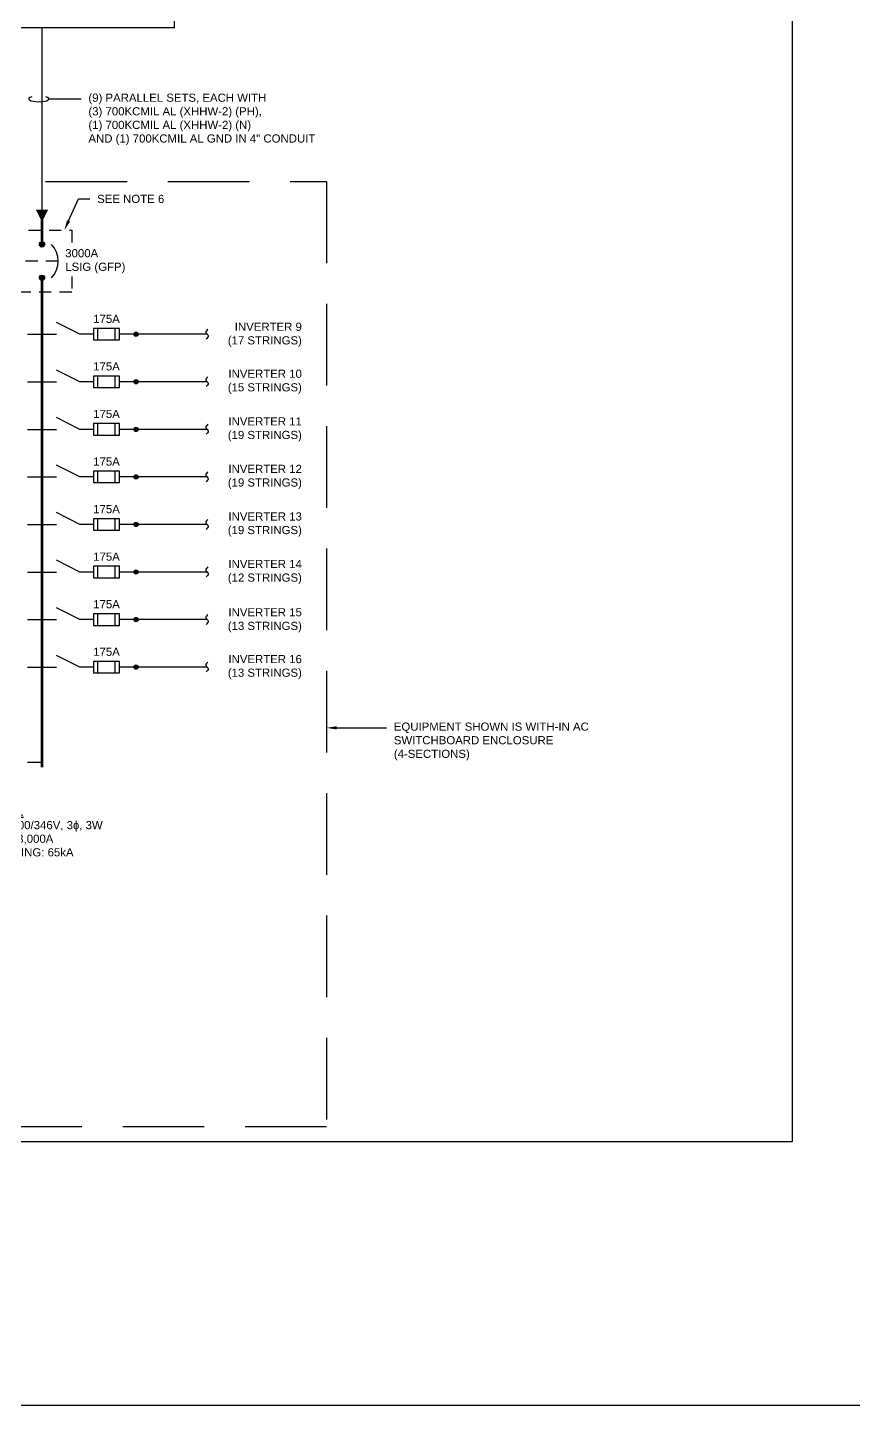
# Model space of a CAD drawing. Header units: feet. Extents: x 0 to 267, y -9 to 249.
# Drawn here: x 129.68 to 139.81, y 63.52 to 80.41 of the extents above; entities that cross this region are included whole.
import ezdxf
from ezdxf import colors
from ezdxf.entities.mleader import LeaderData, LeaderLine
from ezdxf.math import Vec2, Vec3

# ---------------------------------------------------------------- set-up
doc = ezdxf.new("R2010")
doc.units = ezdxf.units.FT
doc.header["$MEASUREMENT"] = 0
for name, pattern in [('DASHED2', [0.375, 0.25, -0.125]), ('DASHEDX2', [1.5, 1, -0.5]), ('PHANTOM2', [1.25, 0.625, -0.125, 0.125, -0.125, 0.125, -0.125])]:
    doc.linetypes.add(name, pattern=pattern)
for name, color, linetype in [('E-1LIN', 4, 'Continuous'), ('E-1LIN-EQPM-ENCL', 8, 'PHANTOM2'), ('E-1LIN-FUSE', 170, 'Continuous'), ('E-TEXT', 7, 'Continuous'), ('G-ANNO-TEXT', 1, 'Continuous')]:
    doc.layers.add(name, color=color, linetype=linetype)
doc.layers.add('G-NPLT', color=67, linetype='Continuous', plot=False)
doc.styles.add('NEI-A', font='arial.ttf')

# ---------------------------------------------------------------- blocks, each defined once
blk = doc.blocks.new('A$C4f8bfd34')
at = {"start_tangent": (-0.889861, -0.85957), "end_tangent": (-0.954311, -0.827045)}
blk.add_spline([(0.008, 0.062), (-0.017, 0.022), (0.014, -0.02), (-0.014, -0.06)], degree=3, dxfattribs=at)
blk = doc.blocks.new('Equipment Callout Arrowhead')
at = {"color": 0}
blk.add_ellipse((0, 0), major_axis=(0.99, 0), ratio=0.28679, start_param=-0.799881, end_param=3.941473, dxfattribs=at)

msp = doc.modelspace()

# ---------------------------------------------------------------- hatches: boundary and pattern name
at = {"layer": 'E-1LIN'}
h = msp.add_hatch(color=256, dxfattribs=at)
h.dxf.hatch_style = 1
edge = h.paths.add_edge_path()
edge.add_arc((129.861, 77.752), 0.0321, 0, 360)
h = msp.add_hatch(color=256, dxfattribs=at)
h.dxf.hatch_style = 1
edge = h.paths.add_edge_path()
edge.add_arc((129.861, 77.343), 0.0321, 0, 360)
h = msp.add_hatch(color=256, dxfattribs=at)
h.dxf.hatch_style = 1
h.paths.add_polyline_path([(131.014, 76.625, -1), (131.014, 76.677, -1)])
h = msp.add_hatch(color=256, dxfattribs=at)
h.dxf.hatch_style = 1
h.paths.add_polyline_path([(131.014, 76.041, -1), (131.014, 76.094, -1)])
h = msp.add_hatch(color=256, dxfattribs=at)
h.dxf.hatch_style = 1
h.paths.add_polyline_path([(131.014, 75.458, -1), (131.014, 75.511, -1)])
h = msp.add_hatch(color=256, dxfattribs=at)
h.dxf.hatch_style = 1
h.paths.add_polyline_path([(131.014, 74.875, -1), (131.014, 74.928, -1)])
h = msp.add_hatch(color=256, dxfattribs=at)
h.dxf.hatch_style = 1
h.paths.add_polyline_path([(131.014, 74.292, -1), (131.014, 74.344, -1)])
h = msp.add_hatch(color=256, dxfattribs=at)
h.dxf.hatch_style = 1
h.paths.add_polyline_path([(131.014, 73.709, -1), (131.014, 73.761, -1)])
h = msp.add_hatch(color=256, dxfattribs=at)
h.dxf.hatch_style = 1
h.paths.add_polyline_path([(131.014, 73.126, -1), (131.014, 73.178, -1)])
h = msp.add_hatch(color=256, dxfattribs=at)
h.dxf.hatch_style = 1
h.paths.add_polyline_path([(131.014, 72.542, -1), (131.014, 72.595, -1)])

# ---------------------------------------------------------------- linework, layer by layer
for p, q in [((131.886, 76.651), (130.81, 76.651)), ((131.886, 76.068), (130.81, 76.068)), ((131.886, 75.484), (130.81, 75.484)), ((131.886, 74.901), (130.81, 74.901)), ((131.886, 74.318), (130.81, 74.318)), ((131.886, 73.735), (130.81, 73.735)), ((131.886, 73.152), (130.81, 73.152)), ((131.886, 72.569), (130.81, 72.569))]:
    msp.add_line(p, q, dxfattribs=at)
msp.add_lwpolyline([(129.861, 80.411), (129.861, 78.177)], dxfattribs=at)
at = {"layer": 'E-1LIN', "transparency": 33554687}
msp.add_lwpolyline([(129.861, 78.177, 0.15, 0, 0), (129.861, 78.027, 0, 0, 0)], format="xyseb", dxfattribs=at)
at = {"layer": 'E-1LIN', "const_width": 0.0312, "flags": 128}
for points in [[(129.861, 77.752), (129.861, 78.177)], [(129.861, 77.343), (129.861, 71.342)]]:
    msp.add_lwpolyline(points, dxfattribs=at)
at = {"layer": 'E-1LIN', "flags": 128}
for points in [[(130.494, 76.651), (130.324, 76.651), (130.039, 76.795)], [(129.685, 76.65), (130.037, 76.65)], [(130.494, 76.068), (130.324, 76.068), (130.039, 76.212)], [(129.685, 76.067), (130.037, 76.067)], [(130.494, 75.484), (130.324, 75.484), (130.039, 75.629)], [(129.685, 75.484), (130.037, 75.484)], [(130.494, 74.901), (130.324, 74.901), (130.039, 75.046)], [(129.685, 74.901), (130.037, 74.901)], [(130.494, 74.318), (130.324, 74.318), (130.039, 74.463)], [(129.685, 74.318), (130.037, 74.318)], [(130.494, 73.735), (130.324, 73.735), (130.039, 73.879)], [(129.685, 73.735), (130.037, 73.735)], [(130.494, 73.152), (130.324, 73.152), (130.039, 73.296)], [(129.685, 73.151), (130.037, 73.151)], [(130.494, 72.569), (130.324, 72.569), (130.039, 72.713)], [(129.685, 72.568), (130.037, 72.568)], [(129.685, 71.402), (129.861, 71.402)]]:
    msp.add_lwpolyline(points, dxfattribs=at)
at = {"layer": 'E-1LIN'}
for centre, radius in [((129.861, 77.752), 0.0321), ((129.861, 77.343), 0.0321), ((131.014, 76.651), 0.0262), ((131.014, 76.068), 0.0262), ((131.014, 75.484), 0.0262), ((131.014, 74.901), 0.0262), ((131.014, 74.318), 0.0262), ((131.014, 73.735), 0.0262), ((131.014, 73.152), 0.0262), ((131.014, 72.569), 0.0262)]:
    msp.add_circle(centre, radius, dxfattribs=at)
msp.add_arc((129.768, 77.547), 0.293, 315.6684, 44.3338, dxfattribs=at)
at = {"layer": 'E-1LIN-EQPM-ENCL', "const_width": 0.0156}
msp.add_lwpolyline([(128.238, 84.167), (131.484, 84.167), (131.484, 80.411), (128.238, 80.411)], close=True, dxfattribs=at)
at = {"layer": 'E-1LIN-FUSE'}
for points in [[(130.81, 76.581), (130.81, 76.721), (130.494, 76.721), (130.494, 76.581)], [(130.81, 75.997), (130.81, 76.138), (130.494, 76.138), (130.494, 75.997)], [(130.81, 75.414), (130.81, 75.555), (130.494, 75.555), (130.494, 75.414)], [(130.81, 74.831), (130.81, 74.972), (130.494, 74.972), (130.494, 74.831)], [(130.81, 74.248), (130.81, 74.388), (130.494, 74.388), (130.494, 74.248)], [(130.81, 73.665), (130.81, 73.805), (130.494, 73.805), (130.494, 73.665)], [(130.81, 73.081), (130.81, 73.222), (130.494, 73.222), (130.494, 73.081)], [(130.81, 72.498), (130.81, 72.639), (130.494, 72.639), (130.494, 72.498)]]:
    msp.add_lwpolyline(points, close=True, dxfattribs=at)
for points in [[(130.547, 76.581), (130.547, 76.721)], [(130.758, 76.581), (130.758, 76.721)], [(130.547, 75.997), (130.547, 76.138)], [(130.758, 75.997), (130.758, 76.138)], [(130.547, 75.414), (130.547, 75.555)], [(130.758, 75.414), (130.758, 75.555)], [(130.547, 74.831), (130.547, 74.972)], [(130.758, 74.831), (130.758, 74.972)], [(130.547, 74.248), (130.547, 74.388)], [(130.758, 74.248), (130.758, 74.388)], [(130.547, 73.665), (130.547, 73.805)], [(130.758, 73.665), (130.758, 73.805)], [(130.547, 73.081), (130.547, 73.222)], [(130.758, 73.081), (130.758, 73.222)], [(130.547, 72.498), (130.547, 72.639)], [(130.758, 72.498), (130.758, 72.639)]]:
    msp.add_lwpolyline(points, dxfattribs=at)
at = {"layer": 'E-TEXT', "color": 252, "linetype": 'DASHED2', "ltscale": 0.6}
msp.add_line((130.06, 77.547), (129.447, 77.547), dxfattribs=at)
at = {"layer": 'E-TEXT'}
msp.add_lwpolyline([(177.224, 63.516), (17.542, 63.516), (17.542, 99.866)], dxfattribs=at)
at = {"layer": 'E-TEXT', "color": 252, "linetype": 'DASHEDX2'}
msp.add_lwpolyline([(122.405, 77.751), (122.405, 78.523), (133.35, 78.523), (133.35, 66.931), (122.405, 66.931), (122.405, 76.848)], dxfattribs=at)
at = {"layer": 'E-TEXT', "color": 252, "linetype": 'DASHED2', "ltscale": 0.6}
msp.add_lwpolyline([(130.225, 77.36), (130.225, 77.167), (129.447, 77.167), (129.447, 77.927), (130.225, 77.927), (130.225, 77.736)], dxfattribs=at)
at = {"layer": 'G-NPLT'}
msp.add_lwpolyline([(107.436, 89.201), (139.059, 89.201), (139.059, 66.748), (107.436, 66.748)], close=True, dxfattribs=at)

# ---------------------------------------------------------------- block references
at = {"layer": 'E-1LIN'}
for p in [(131.886, 76.651), (131.886, 76.068), (131.886, 75.484), (131.886, 74.901), (131.886, 74.318), (131.886, 73.735), (131.886, 73.152), (131.886, 72.569)]:
    msp.add_blockref('A$C4f8bfd34', p, dxfattribs=at)

# ---------------------------------------------------------------- texts
at = {"layer": 'G-ANNO-TEXT', "char_height": 0.1, "style": 'NEI-A'}
for s, insert, width, attachment_point in [('3000A\\PLSIG (GFP)', (130.146, 77.546), 0.85554, 4), ('175A', (130.652, 76.788), 0.31641, 8), ('175A', (130.652, 76.205), 0.31641, 8), ('175A', (130.652, 75.622), 0.31641, 8), ('175A', (130.652, 75.038), 0.31641, 8), ('175A', (130.652, 74.455), 0.31641, 8), ('175A', (130.652, 73.872), 0.31641, 8), ('175A', (130.652, 73.289), 0.31641, 8), ('175A', (130.652, 72.706), 0.31641, 8)]:
    msp.add_mtext(s, dxfattribs=dict(at, insert=insert, width=width, attachment_point=attachment_point))
for s, width, insert, attachment_point in [('\\pxqr;INVERTER 9\\P(17 STRINGS)', 0.99968, (133.047, 76.644), 6), ('\\pxqr;INVERTER 10\\P(15 STRINGS)', 0.99968, (133.047, 76.068), 6), ('\\pxqr;INVERTER 11\\P(19 STRINGS)', 0.99968, (133.047, 75.484), 6), ('\\pxqr;INVERTER 12\\P(19 STRINGS)', 0.99968, (133.047, 74.901), 6), ('\\pxqr;INVERTER 13\\P(19 STRINGS)', 1.0084, (133.047, 74.318), 6), ('\\pxqr;INVERTER 14\\P(12 STRINGS)', 0.99968, (133.047, 73.735), 6), ('\\pxqr;INVERTER 15\\P(13 STRINGS)', 0.99968, (133.047, 73.143), 6), ('\\pxqr;INVERTER 16\\P(13 STRINGS)', 0.99968, (133.047, 72.569), 6), ('{\\LAC SWITCHBOARD 1\\P}RATED VOLTAGE: 600/346V, 3ɸ, 3W\\PMAIN BUS RATING: 3,000A\\PINTERRUPTING RATING: 65kA', 2.94221, (128.238, 70.848), 1)]:
    msp.add_mtext_dynamic_manual_height_columns(s, width=width, gutter_width=0.469, heights=[0], dxfattribs=dict(at, insert=insert, attachment_point=attachment_point))

# ---------------------------------------------------------------- leaders
at = {"layer": 'G-ANNO-TEXT'}
ml = msp.add_multileader_mtext('Standard', dxfattribs=at)
ml.set_content('(9) PARALLEL SETS, EACH WITH\\P(3) 700KCMIL AL (XHHW-2) (PH),\\P(1) 700KCMIL AL (XHHW-2) (N)\\PAND (1) 700KCMIL AL GND IN 4" CONDUIT', color=256, style='NEI-A')
ml.set_leader_properties()
ml.set_arrow_properties(name='Equipment Callout Arrowhead')
ml.build(insert=Vec2(0, 0))
ml.multileader.update_dxf_attribs({"dogleg_length": 0.0625, "arrow_head_size": 0.125})
ctx = ml.context
ctx.base_point, ctx.char_height, ctx.arrow_head_size, ctx.landing_gap_size, ctx.plane_origin = Vec3(130.34, 79.537), 0.1, 0.125, 0.09, Vec3(120.806, 78.011)
notes = []
notes.append((ctx, [(0, (1, 1, 0), (130.277, 79.537), (1, 0), 0.0625, [(0, [(129.821, 79.537)], 0, [])])]))
ctx.mtext.insert, ctx.mtext.width, ctx.mtext.flow_direction = Vec3(130.43, 79.601), 3.07541, 5
ml = msp.add_multileader_mtext('Standard', dxfattribs=at)
ml.set_content('SEE NOTE 6', color=256, style='NEI-A')
ml.set_leader_properties()
ml.build(insert=Vec2(0, 0))
ml.multileader.update_dxf_attribs({"dogleg_length": 0.36, "arrow_head_size": 0.125})
ctx = ml.context
ctx.base_point, ctx.char_height, ctx.arrow_head_size, ctx.landing_gap_size, ctx.plane_origin = Vec3(130.447, 78.309), 0.1, 0.125, 0.09, Vec3(121.968, 76.783)
notes.append((ctx, [(0, (1, 1, 0), (130.309, 78.309), (1, 0), 0.137, [(0, [(130.135, 77.927)], 0, [])])]))
ctx.mtext.insert, ctx.mtext.width, ctx.mtext.flow_direction = Vec3(130.537, 78.36), 0.94732, 5
ml = msp.add_multileader_mtext('Standard', dxfattribs=at)
ml.set_content('EQUIPMENT SHOWN IS WITH-IN AC SWITCHBOARD ENCLOSURE (4-SECTIONS)', color=256, style='NEI-A')
ml.set_leader_properties()
ml.build(insert=Vec2(0, 0))
ml.multileader.update_dxf_attribs({"dogleg_length": 0.36, "arrow_head_size": 0.125})
ctx = ml.context
ctx.base_point, ctx.char_height, ctx.arrow_head_size, ctx.landing_gap_size, ctx.plane_origin = Vec3(134.084, 71.824), 0.1, 0.125, 0.09, Vec3(124.548, 70.724)
notes.append((ctx, [(0, (1, 1, 0), (134.019, 71.824), (1, 0), 0.0654, [(0, [(133.35, 71.824)], 0, [])])]))
ctx.mtext.insert, ctx.mtext.width, ctx.mtext.flow_direction = Vec3(134.174, 71.889), 2.38752, 5
for ctx, leaders in notes:
    for number, flags, end, landing, length, lines in leaders:
        leader = LeaderData()
        leader.index, (leader.has_last_leader_line, leader.has_dogleg_vector, leader.attachment_direction) = number, flags
        leader.last_leader_point, leader.dogleg_vector, leader.dogleg_length = Vec3(end), Vec3(landing), length
        for number, points, colour, breaks in lines:
            line = LeaderLine()
            line.index, line.vertices, line.color, line.breaks = number, Vec3.list(points), colors.encode_raw_color(colour), breaks
            leader.lines.append(line)
        ctx.leaders.append(leader)

doc.saveas('drawing.dxf')
